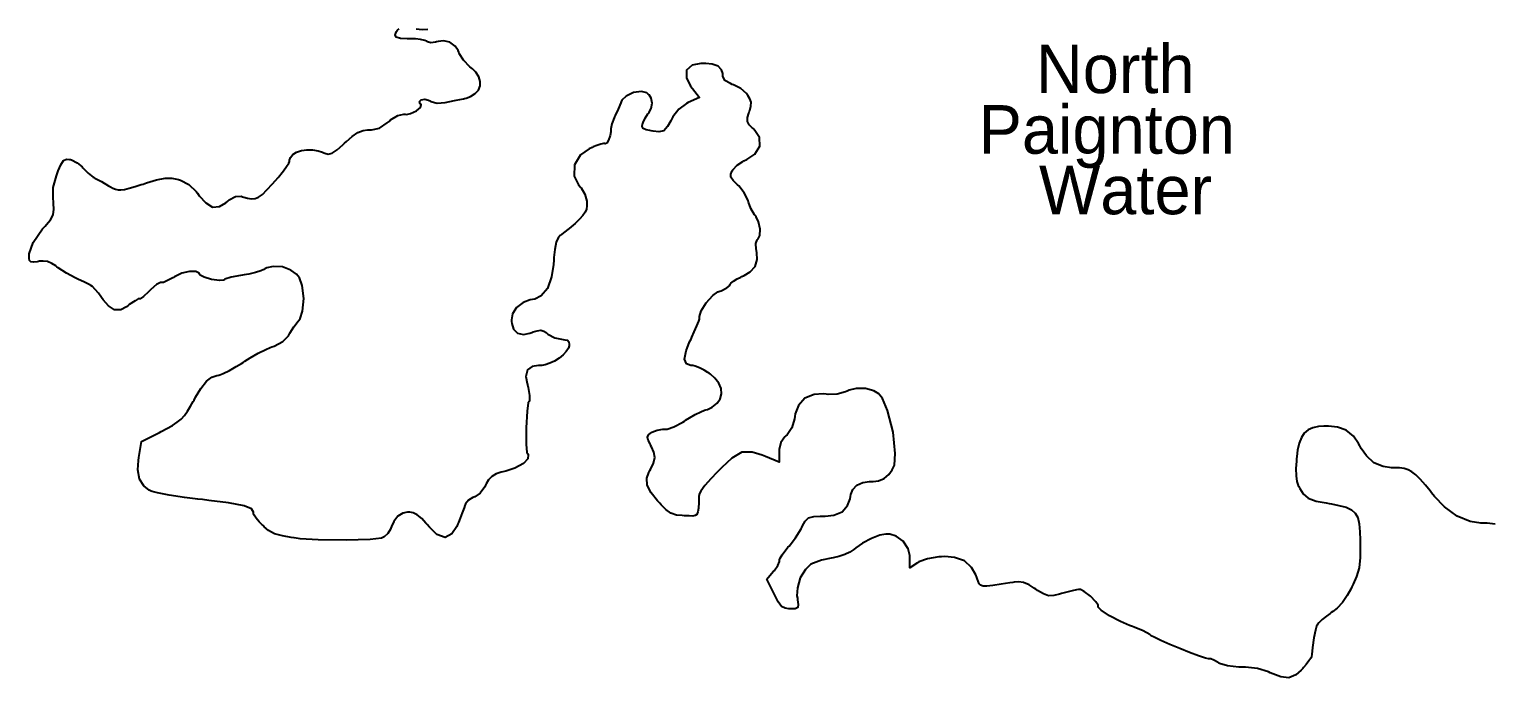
# Model space of a CAD drawing. Extents: x 0 to 24000, y 0 to 24000.
# Drawn here: x 10648 to 12722, y 11154 to 12072 of the extents above; entities that cross this region are included whole.
import ezdxf

# ---------------------------------------------------------------- set-up
doc = ezdxf.new("R2010")
doc.units = 0
doc.layers.add('01C-WaterbodyNonTidal', color=7, linetype='Continuous')
doc.layers.add('xx-NamesWaterbodyXXXX', color=7, linetype='Continuous')

msp = doc.modelspace()

# ---------------------------------------------------------------- linework, layer by layer
at = {"layer": '01C-WaterbodyNonTidal'}
for points in [[(12723.1, 11371.5), (12711.8, 11372.8), (12708, 11372.8), (12702.9, 11372.8), (12687.4, 11375.1), (12669, 11382.6), (12651.3, 11395.9), (12637.3, 11410.6), (12633.1, 11415.9), (12630.9, 11418.6), (12624.2, 11426.6), (12616.9, 11435), (12610.6, 11441.2), (12605.1, 11445.6), (12599.7, 11448.5), (12594.1, 11450.2), (12587.7, 11451), (12582.1, 11451.2), (12580.2, 11451.2), (12576.3, 11451.2), (12564.5, 11452.9), (12551.4, 11458.4), (12540.6, 11468), (12533.2, 11478.4), (12531.2, 11482.2), (12529.3, 11485.7), (12522.2, 11495.8), (12512.2, 11504.3), (12499.6, 11508.7), (12486.8, 11510), (12482.6, 11510), (12480.2, 11510), (12472.9, 11509.5), (12464.8, 11507.8), (12458.1, 11504.9), (12452.8, 11500.4), (12448.6, 11494.3), (12445.6, 11486.3), (12443.3, 11476.3), (12442.1, 11467.2), (12441.8, 11464.1), (12441.5, 11460.7), (12440.9, 11450.4), (12441.1, 11439.9), (12442.4, 11431.6), (12444.2, 11426.2), (12445, 11424.5), (12446.3, 11421.9), (12451, 11414.4), (12458.3, 11408.2), (12469.7, 11404.1), (12483.5, 11401.4), (12488.1, 11400.6), (12491.5, 11400), (12501.5, 11398), (12511.9, 11395.4), (12519.5, 11391.9), (12524.9, 11387.2), (12528.4, 11380.8), (12530.5, 11372), (12531.5, 11360.4), (12531.9, 11349.1), (12532, 11345.3), (12532, 11340.1), (12531.9, 11324.3), (12530.5, 11309.8), (12526.9, 11297.5), (12522, 11286.3), (12520.2, 11282.6), (12518.6, 11279.4), (12513.4, 11270.2), (12506.7, 11260.4), (12499.4, 11252.7), (12493.1, 11247.6), (12490.8, 11246.2), (12489.2, 11245), (12484.2, 11241.2), (12478.2, 11236.3), (12473.5, 11231.9), (12471.4, 11229.4), (12470.8, 11228.5), (12470.2, 11227.1), (12468.6, 11221.5), (12466.3, 11210.3), (12464.3, 11197), (12463.2, 11187.1), (12463, 11183.8), (12462.9, 11183.4), (12461.8, 11181.6), (12459.1, 11177.7), (12455.2, 11172.7), (12451.6, 11168.4), (12450.5, 11167), (12448.2, 11164.5), (12440.6, 11157.9), (12430.9, 11154), (12419.5, 11155.2), (12408.2, 11159.4), (12404.6, 11161.1), (12401.9, 11162.4), (12386.4, 11166.9), (12369.5, 11168.9), (12363.8, 11168.9), (12360, 11169), (12343.8, 11170.7), (12332.9, 11173.9), (12331.7, 11174.8), (12330.6, 11175.6), (12324.6, 11178.9), (12320.2, 11180.7), (12318.8, 11180.7), (12317.3, 11180.7), (12313, 11181.9), (12303.1, 11185.1), (12290.4, 11189.8), (12276.3, 11195.4), (12262.3, 11201.1), (12249.7, 11206.7), (12240.1, 11211.2), (12236, 11213.4), (12234.8, 11214.4), (12233.9, 11215.2), (12224.7, 11220.3), (12212, 11225.7), (12209.4, 11226.5), (12205.1, 11228), (12192.5, 11233.4), (12176.8, 11241.6), (12165.3, 11249.4), (12160.7, 11253.8), (12160.7, 11255.2), (12160.7, 11256.8), (12157.6, 11261.5), (12150, 11269.3), (12141.2, 11275.9), (12135.8, 11278.7), (12134.1, 11278.7), (12133.1, 11278.7), (12130.1, 11278.2), (12124, 11277), (12116.7, 11275.2), (12110.9, 11273.7), (12109, 11273.2), (12106.3, 11272.4), (12098.2, 11270.2), (12090.8, 11269.9), (12083.3, 11272.8), (12075.2, 11277.7), (12072.5, 11279.5), (12070.2, 11281), (12063, 11285.3), (12055.4, 11288.6), (12048.1, 11289.6), (12042, 11289.2), (12040, 11288.9), (12035.9, 11288.2), (12023.7, 11286.3), (12011.8, 11284.5), (12003.4, 11283.6), (11997.9, 11283.6), (11994.5, 11284.8), (11992.3, 11287.1), (11990.8, 11290.8), (11989.5, 11294.7), (11989, 11295.9), (11987.7, 11299.6), (11981.7, 11310.1), (11971.5, 11319.5), (11957.6, 11324.4), (11943.8, 11325.5), (11939.3, 11325.3), (11935.5, 11325.1), (11919.1, 11322.5), (11906.8, 11317.9), (11905.2, 11316.7), (11894.2, 11309.7), (11894.2, 11323.8), (11894.2, 11327), (11891.7, 11336.6), (11884.9, 11347.2), (11875, 11354.4), (11865.8, 11357.1), (11862.8, 11357.1), (11860.1, 11357.1), (11851.9, 11355.6), (11839.9, 11351.3), (11827.4, 11344.6), (11817.9, 11337.9), (11815, 11335.5), (11813.7, 11334.5), (11809.4, 11331.9), (11802, 11328.5), (11793.8, 11325.6), (11787.6, 11324.1), (11785.6, 11323.8), (11783, 11323.4), (11769.3, 11320.3), (11758, 11316.3), (11756.6, 11315.5), (11753.7, 11314.1), (11746.6, 11307.4), (11739.2, 11295.3), (11735, 11281.1), (11734.4, 11270.1), (11735, 11266.5), (11735.3, 11264.3), (11736.2, 11257.7), (11735.5, 11253.2), (11732, 11251.7), (11726.6, 11251.6), (11724.8, 11251.6), (11723, 11251.6), (11717.6, 11252.3), (11712.4, 11255), (11707.8, 11261.4), (11703.4, 11270), (11702.1, 11272.8), (11691.9, 11293.6), (11700.9, 11304.2), (11702.2, 11305.5), (11707.3, 11313.1), (11709.9, 11318.5), (11709.9, 11320.3), (11709.9, 11321.1), (11710.8, 11323.4), (11713.4, 11328), (11717.2, 11333.3), (11720.5, 11337.4), (11721.7, 11338.7), (11723.3, 11340.4), (11732.4, 11352.2), (11740.2, 11364.7), (11741.3, 11366.9), (11742.4, 11369.2), (11746.2, 11375.8), (11750.9, 11380.5), (11758.1, 11382.3), (11767.2, 11382.6), (11770.3, 11382.6), (11774.3, 11382.6), (11786.5, 11384.1), (11798.2, 11389), (11805.9, 11397.8), (11809.6, 11407.5), (11810.3, 11410.8), (11810.7, 11413.2), (11813.4, 11420.3), (11819.1, 11426.8), (11827.8, 11430.4), (11837, 11431.6), (11840.1, 11431.6), (11842.5, 11431.7), (11849.9, 11432.8), (11858, 11436.1), (11864.6, 11441.9), (11869.1, 11448.2), (11870.3, 11450.4), (11872.6, 11454.7), (11873.5, 11471.3), (11870.5, 11501.7), (11862.6, 11532.4), (11855.6, 11549.4), (11851.8, 11553.9), (11850.2, 11555.9), (11843.2, 11560.3), (11831.3, 11563.4), (11818.2, 11563.3), (11808.5, 11561.1), (11805.6, 11559.8), (11803.3, 11558.7), (11791.4, 11555.4), (11778.5, 11555.1), (11775.8, 11555.5), (11771.6, 11556), (11758.6, 11555.2), (11745.6, 11549.7), (11736.4, 11539.2), (11732.1, 11527.7), (11731.5, 11523.7), (11731.1, 11520.6), (11727.1, 11507.7), (11720.6, 11498.1), (11718.9, 11496.7), (11717.2, 11495.1), (11711.4, 11486.8), (11709.1, 11477.1), (11709.1, 11473.9), (11709.1, 11459.4), (11689.9, 11467.3), (11685.2, 11469.1), (11670.8, 11473.5), (11656.5, 11473.3), (11642.4, 11465), (11628.2, 11451.8), (11623.7, 11447.3), (11620.9, 11444.6), (11612.9, 11436.2), (11604.1, 11426.1), (11598.2, 11418.1), (11595.9, 11414.1), (11595.8, 11413.1), (11595.7, 11410.4), (11595.4, 11402.2), (11594.9, 11394.2), (11594.1, 11388.7), (11592.7, 11385.3), (11590.4, 11383.6), (11586.8, 11382.9), (11581.7, 11383.1), (11576.4, 11383.3), (11574.7, 11383.4), (11571.9, 11383.5), (11563.7, 11384.3), (11555.8, 11386.9), (11548.7, 11392.1), (11542.2, 11398.7), (11540.2, 11401), (11537, 11404.6), (11528, 11415.7), (11522.1, 11426.6), (11521.7, 11436.3), (11524.7, 11444.7), (11526, 11447.3), (11527.4, 11449.8), (11531.1, 11457.7), (11533, 11465.6), (11531.6, 11473.4), (11528.4, 11480.9), (11527.2, 11483.3), (11526.4, 11485), (11523.9, 11490.3), (11522.9, 11494.7), (11524.2, 11497.7), (11527, 11500.2), (11528, 11501), (11529, 11501.7), (11536.6, 11504.5), (11544.6, 11506.1), (11547.2, 11506.1), (11550.5, 11506.1), (11560.2, 11509.2), (11572.7, 11515.8), (11575, 11517.4), (11576.8, 11518.7), (11582.1, 11522), (11590.1, 11526.6), (11598.2, 11530.5), (11603.4, 11532.6), (11605.3, 11533.1), (11607.6, 11533.9), (11614.5, 11537.2), (11621.3, 11542.6), (11625.7, 11548.9), (11627.6, 11556), (11627, 11563.4), (11623.9, 11571), (11618.2, 11578.3), (11612.1, 11583.7), (11609.9, 11585.2), (11608.3, 11586.3), (11603.2, 11589.4), (11596.4, 11592.8), (11590.3, 11595.2), (11587.1, 11596.2), (11586, 11596.2), (11584.1, 11596.2), (11578.2, 11598.3), (11575.4, 11605), (11577.5, 11616.6), (11582.5, 11629.4), (11584.5, 11633.5), (11585.6, 11636), (11588.9, 11643.5), (11592.7, 11652.2), (11595.3, 11658.9), (11596.2, 11661.6), (11596.2, 11662.5), (11596.2, 11665.2), (11598.9, 11673.3), (11605.7, 11685), (11615.1, 11695.1), (11622.5, 11700.3), (11625.2, 11701.3), (11627.2, 11702), (11635.2, 11706.1), (11639.3, 11709.3), (11639.3, 11710.3), (11639.3, 11710.9), (11640.7, 11712.5), (11644.5, 11715.4), (11649.9, 11718.7), (11654.9, 11721.3), (11656.6, 11722.1), (11659.7, 11723.4), (11668.4, 11728.5), (11675.3, 11736.1), (11678, 11745.9), (11677.5, 11755.7), (11677, 11758.9), (11676.6, 11760.8), (11676.3, 11769), (11678, 11774.2), (11678.6, 11774.6), (11679.7, 11775.3), (11681.8, 11780.1), (11682.3, 11789.1), (11680.1, 11799.3), (11676.9, 11806.4), (11675.4, 11808.3), (11674.3, 11809.6), (11669.3, 11818.3), (11665.6, 11827.5), (11665.2, 11829.1), (11664.8, 11830.7), (11659.7, 11840.5), (11652, 11850.3), (11650.3, 11851.8), (11648.7, 11853.3), (11644.1, 11858), (11641, 11862.6), (11640.7, 11866.8), (11642.2, 11870.7), (11642.9, 11871.8), (11643.6, 11873), (11649.7, 11879.5), (11657.7, 11885.1), (11659.3, 11885.9), (11663.4, 11887.7), (11674.6, 11895.4), (11682, 11906.8), (11681.3, 11919.1), (11675, 11928.9), (11672.3, 11931.4), (11670.9, 11932.7), (11666.8, 11936.9), (11664.4, 11941.5), (11664.5, 11947), (11666.2, 11953.3), (11666.8, 11955.3), (11667.5, 11957.3), (11669.1, 11963.2), (11669.5, 11968.8), (11667.9, 11973.8), (11665.1, 11978.3), (11664, 11979.6), (11663.1, 11981), (11654.8, 11988.1), (11644.7, 11993.6), (11642.9, 11994.1), (11640.4, 11995.1), (11632.5, 11999.8), (11629.6, 12005.6), (11629.6, 12007.5), (11629.5, 12009.3), (11627.8, 12014.8), (11622.9, 12019.8), (11614.4, 12022.6), (11605.2, 12023.5), (11602.1, 12023.5), (11598.1, 12023.5), (11586, 12021.2), (11578, 12014.4), (11578, 12003.4), (11583.9, 11991.7), (11586.4, 11988.3), (11596.2, 11975.3), (11580.6, 11968.3), (11577.9, 11967.1), (11567.1, 11959.2), (11558.8, 11948.3), (11557.4, 11945.5), (11555.9, 11942.7), (11551.1, 11934.3), (11545.7, 11928.5), (11538.7, 11926.9), (11530.7, 11927.8), (11528, 11928.3), (11526.2, 11928.6), (11520.7, 11929.8), (11516.7, 11931.7), (11515.4, 11934.5), (11515.9, 11937.8), (11516.3, 11938.9), (11516.6, 11940), (11519.6, 11946.4), (11523.4, 11952.5), (11524.1, 11953.4), (11525.3, 11954.8), (11528.1, 11960), (11529.3, 11967.5), (11527.9, 11974.6), (11525, 11979.3), (11523.7, 11980.4), (11521.9, 11982), (11514.3, 11983.9), (11502.9, 11982.7), (11492.4, 11977.6), (11486.6, 11971.8), (11485.7, 11969.5), (11485.2, 11968), (11481.4, 11958.9), (11477, 11949.8), (11476.3, 11948.3), (11475.5, 11946.9), (11472.3, 11938.3), (11470.8, 11931.1), (11470.8, 11928.7), (11470.8, 11926.9), (11469.9, 11921.7), (11467.7, 11915.3), (11465, 11911), (11462.8, 11910), (11462.5, 11910.2), (11462.3, 11910.4), (11460.7, 11910.3), (11456.6, 11909.3), (11451, 11907.4), (11446.1, 11905.5), (11444.5, 11904.8), (11440, 11903), (11428, 11894.3), (11419.4, 11880), (11419.2, 11864.1), (11425.1, 11851.8), (11428, 11848.7), (11429.1, 11847.5), (11434, 11838.7), (11436.9, 11828.6), (11437.1, 11826.7), (11437.1, 11825.6), (11437.1, 11822), (11436.4, 11817.6), (11434.5, 11813.1), (11431.4, 11808.5), (11426.7, 11803.3), (11420.2, 11797.3), (11411.7, 11790.1), (11403.7, 11783.8), (11401, 11781.7), (11399.7, 11780.6), (11396.4, 11777), (11393.3, 11770.5), (11391.4, 11760.5), (11390.3, 11749), (11390, 11745.2), (11389.6, 11739.2), (11386.9, 11721.4), (11381.2, 11704.9), (11372.4, 11694.7), (11363.1, 11690.2), (11359.8, 11689.5), (11356.5, 11688.9), (11346.7, 11685.1), (11337.2, 11678.1), (11331.6, 11669), (11330.2, 11660.8), (11330.4, 11658.2), (11330.7, 11655.5), (11333.1, 11647.7), (11338.7, 11641.7), (11347.4, 11640.1), (11356.3, 11641.8), (11359.1, 11642.9), (11360.9, 11643.6), (11366.7, 11645.3), (11372, 11646), (11376.1, 11644.8), (11379.3, 11642.6), (11380.2, 11641.7), (11381.6, 11640.4), (11391.8, 11635.3), (11405.9, 11632.2), (11409.2, 11631.9), (11409.6, 11631.8), (11411.2, 11629.6), (11412, 11626), (11412, 11624.8), (11412, 11623.7), (11410.8, 11620.5), (11407.8, 11615.8), (11403.2, 11611), (11397.5, 11606.4), (11391.1, 11602.4), (11384.3, 11599.2), (11377.7, 11597), (11373.1, 11596.2), (11371.6, 11596.2), (11368.6, 11596.2), (11359.6, 11594.7), (11352.7, 11589.7), (11350.7, 11580.7), (11352.2, 11570.5), (11353.2, 11567.2), (11353.8, 11564.8), (11355.8, 11553.4), (11355.5, 11545.6), (11355.1, 11544.9), (11354, 11543), (11352.2, 11531.3), (11350.8, 11508), (11351, 11484.6), (11352.1, 11472.7), (11353.2, 11470.8), (11353.9, 11469.5), (11353.3, 11463.9), (11347.1, 11457.2), (11335.1, 11450.8), (11322.2, 11446.4), (11317.9, 11445.3), (11315.6, 11444.8), (11308.7, 11442.6), (11302.4, 11439.1), (11297.7, 11434), (11294.5, 11428.4), (11293.6, 11426.5), (11292.5, 11424.2), (11285.9, 11415.3), (11278.3, 11410), (11276.7, 11409.6), (11275.4, 11409.3), (11269.3, 11405.5), (11265, 11400.1), (11264.6, 11399), (11264.3, 11397.9), (11263.1, 11394.3), (11260.6, 11387.6), (11257.6, 11379.9), (11255.2, 11373.9), (11254.4, 11372), (11252.7, 11368.2), (11245.8, 11357.6), (11236.1, 11352.6), (11224.7, 11357), (11214, 11367.1), (11210.9, 11370.8), (11209.1, 11373), (11203.3, 11379.2), (11196.9, 11384.7), (11190.9, 11387.6), (11186.5, 11388.4), (11185, 11388.4), (11182.9, 11388.4), (11176.6, 11386.9), (11169.3, 11382.5), (11163.5, 11375.4), (11160.2, 11368.2), (11159.5, 11365.7), (11159.1, 11364.5), (11155.2, 11358.4), (11150, 11353.7), (11148.9, 11353.2), (11146.4, 11351.8), (11130.2, 11349.9), (11096, 11348.6), (11056.7, 11349.2), (11030.8, 11350.8), (11022.3, 11352), (11018.2, 11352.6), (11006, 11354.7), (10994.7, 11357.8), (10986.3, 11362.3), (10980.2, 11367.4), (10978.4, 11369.3), (10977, 11370.5), (10973.2, 11374.6), (10968.9, 11379.7), (10966.1, 11384), (10965.1, 11386.2), (10965.1, 11386.9), (10965.1, 11388.4), (10962.3, 11392.9), (10951.6, 11397.5), (10929.5, 11401.6), (10901.8, 11405.1), (10892.5, 11406.1), (10886.2, 11406.8), (10867.4, 11409.2), (10845.4, 11412.5), (10828.8, 11415.6), (10821.4, 11417.5), (10820, 11418.3), (10817.2, 11419.7), (10809.7, 11425.5), (10803.6, 11435.3), (10801.3, 11448.5), (10802, 11461.4), (10802.8, 11465.7), (10806.3, 11488.4), (10831.8, 11501.4), (10834.3, 11502.6), (10842, 11506.7), (10850.2, 11511.3), (10856.9, 11515.8), (10862.4, 11520.3), (10867.2, 11525.4), (10871.6, 11531.3), (10875.9, 11538.5), (10879.6, 11545), (10880.8, 11547.2), (10883, 11551.4), (10890.3, 11563.6), (10898.2, 11573.8), (10906.1, 11579.6), (10913.2, 11582), (10915.7, 11582.5), (10917.3, 11582.9), (10922.1, 11584.8), (10930.8, 11589), (10940.6, 11594.5), (10947.8, 11599), (10950.2, 11600.5), (10952.7, 11602.3), (10960.4, 11607.1), (10971.6, 11613.4), (10982.2, 11618.8), (10988.7, 11621.7), (10990.9, 11622.5), (10994.1, 11623.6), (11006.4, 11630), (11014.5, 11638.2), (11015.6, 11640.1), (11016.5, 11641.7), (11022.1, 11650.7), (11028, 11658.7), (11029, 11659.7), (11031.1, 11662.4), (11034.4, 11672.9), (11036, 11690.9), (11033.8, 11709.1), (11030, 11720), (11027.8, 11722.8), (11025.8, 11725.3), (11018, 11731.1), (11005.8, 11735.7), (10992.9, 11736.3), (10983.8, 11734.1), (10981.1, 11732.7), (10979.8, 11731.8), (10975.5, 11730), (10967.6, 11727.5), (10958.5, 11725.4), (10951.6, 11724.3), (10949.4, 11724), (10946.5, 11723.6), (10933.1, 11721.1), (10924.5, 11718.3), (10923.9, 11717.8), (10922.7, 11716.7), (10916.7, 11716.3), (10905.7, 11717.9), (10894.9, 11721.3), (10889.5, 11724.1), (10888.6, 11725.6), (10887.9, 11726.8), (10883.2, 11729), (10874.2, 11729.2), (10863.6, 11726.7), (10855.7, 11723.2), (10853.3, 11721.7), (10851.8, 11720.6), (10843.3, 11716.2), (10837.3, 11713.8), (10835.3, 11713.8), (10833.4, 11713.8), (10827.8, 11710.5), (10819.6, 11703.8), (10818.1, 11702.1), (10816.5, 11700.5), (10809, 11693.9), (10804.6, 11690.3), (10803.1, 11690.3), (10801.7, 11690.3), (10797.2, 11687.5), (10789.1, 11682.2), (10787.5, 11680.9), (10785, 11679.2), (10777, 11675), (10768.1, 11674.7), (10759.5, 11680.3), (10752, 11689.1), (10749.8, 11692.3), (10748.8, 11693.8), (10745.5, 11698.3), (10740.9, 11703.6), (10736.8, 11707.7), (10734.6, 11709.5), (10733.8, 11709.9), (10733, 11710.3), (10725.6, 11713.9), (10716, 11718.5), (10714.2, 11719.3), (10712.3, 11720.2), (10700.4, 11726.8), (10688.6, 11734.4), (10686.7, 11735.8), (10685, 11737.1), (10679.5, 11740.5), (10673.3, 11743.2), (10667.2, 11744), (10662.1, 11743.6), (10660.5, 11743.2), (10658.8, 11743), (10653.8, 11742.3), (10649.9, 11742.8), (10648, 11744.8), (10647.5, 11747.7), (10647.5, 11748.7), (10647.5, 11754.1), (10653.1, 11770.1), (10666.1, 11789.4), (10669.9, 11793.4), (10671.8, 11795.6), (10677.4, 11802.5), (10681.3, 11809.5), (10682.4, 11817.3), (10681.9, 11825.6), (10681.6, 11828.3), (10681.1, 11831.8), (10681.5, 11847.9), (10685.9, 11864.8), (10687.5, 11868.7), (10688.6, 11871.6), (10692.2, 11880.4), (10696, 11886.5), (10700.1, 11888.4), (10704.5, 11887.9), (10705.9, 11887.5), (10707.3, 11887.2), (10715.1, 11883.2), (10722.2, 11877.3), (10723.2, 11876.1), (10724.2, 11874.8), (10730.8, 11868.2), (10737.9, 11862.7), (10739.2, 11862), (10740.5, 11861.3), (10749.5, 11856.4), (10759.8, 11850.6), (10761.6, 11849.5), (10762.7, 11848.9), (10765.9, 11847.2), (10769.6, 11845.6), (10773.2, 11844.7), (10777.2, 11844.6), (10782.2, 11845.4), (10788.7, 11847), (10797.4, 11849.5), (10805.8, 11852.1), (10808.7, 11853), (10813.3, 11854.5), (10827.6, 11858.7), (10840, 11861.4), (10849.4, 11861.5), (10856.5, 11860), (10858.8, 11859.3), (10861.4, 11858.5), (10873.5, 11852.2), (10883.7, 11842.5), (10885.5, 11840.1), (10888.2, 11836.4), (10897.3, 11826.2), (10907, 11820), (10916.8, 11821), (10925.8, 11826.5), (10928.6, 11828.7), (10930.6, 11830.5), (10939.3, 11835.4), (10947.5, 11835.6), (10949.4, 11835), (10951.1, 11834.5), (10956.4, 11833.1), (10962.2, 11832.2), (10967.3, 11832.6), (10972.2, 11834.5), (10977.5, 11838.4), (10984, 11844.6), (10992, 11853.4), (10999.7, 11862.2), (11002.3, 11865.2), (11003.6, 11866.8), (11007.6, 11871.8), (11011.9, 11877.9), (11014.9, 11882.7), (11016, 11884.8), (11016, 11885.5), (11016, 11886.8), (11017.3, 11890.6), (11020.7, 11894.8), (11026, 11898.1), (11032.7, 11900.4), (11040.3, 11901.5), (11048.4, 11901.5), (11056.7, 11900.1), (11062.7, 11898.2), (11064.6, 11897.3), (11066, 11896.7), (11070.6, 11895.5), (11076.1, 11896.5), (11083.3, 11901.4), (11091.4, 11908.6), (11094, 11911), (11096.6, 11913.4), (11104.7, 11920.4), (11112.9, 11926), (11120.4, 11928.8), (11126.5, 11929.5), (11128.5, 11929.5), (11132.2, 11929.5), (11143.2, 11932.2), (11154.3, 11939.4), (11156.8, 11941.6), (11159.1, 11943.7), (11169.2, 11950.2), (11177.8, 11952.1), (11179.5, 11951.8), (11181.4, 11951.5), (11187.4, 11952.7), (11195.7, 11956.5), (11201.4, 11961.5), (11202.3, 11965.4), (11201.8, 11965.9), (11201.1, 11966.6), (11199.8, 11969.9), (11202.2, 11972.4), (11207.6, 11973), (11212.8, 11971.8), (11214.4, 11971), (11216, 11970), (11225.2, 11967.7), (11236.1, 11968.5), (11238.7, 11969.1), (11240.7, 11969.5), (11252, 11971.8), (11262.3, 11973.8), (11263.8, 11974.1), (11265.9, 11974.6), (11272.3, 11976.9), (11278.9, 11981), (11283.4, 11986.1), (11285.8, 11991.9), (11286, 11998.3), (11284.1, 12004.8), (11279.8, 12011.4), (11274.9, 12016.3), (11273.2, 12017.7), (11271.4, 12019), (11262.4, 12028.2), (11256.2, 12038), (11255.6, 12039.6), (11254.7, 12041.9), (11250.5, 12048.2), (11243.1, 12053.8), (11234, 12055.9), (11226.5, 12055), (11224.2, 12054.1), (11222.6, 12053.7), (11216, 12052.7), (11211.1, 12054.2), (11210.5, 12054.9), (11210, 12055.4), (11207.4, 12056.4), (11201.6, 12057.6), (11194.2, 12058.5), (11187.8, 12058.8), (11185.8, 12058.8), (11182.6, 12058.8), (11173.3, 12059.2), (11166.8, 12060.8), (11165.6, 12064.3), (11167.6, 12068.8), (11168.5, 12070.2), (11169, 12070.9), (11171.3, 12072.5)], [(11195.2, 12072.6), (11203.6, 12071.8), (11211.6, 12072.4)]]:
    msp.add_lwpolyline(points, dxfattribs=at)

# ---------------------------------------------------------------- texts
at = {"layer": 'xx-NamesWaterbodyXXXX'}
for s, p in [('North', (12072.7, 11981.7)), ('Paignton', (11991.6, 11895.9)), ('Water', (12077.1, 11810.2))]:
    msp.add_text(s, height=68.78, dxfattribs=at).set_placement(p)

doc.saveas('drawing.dxf')
